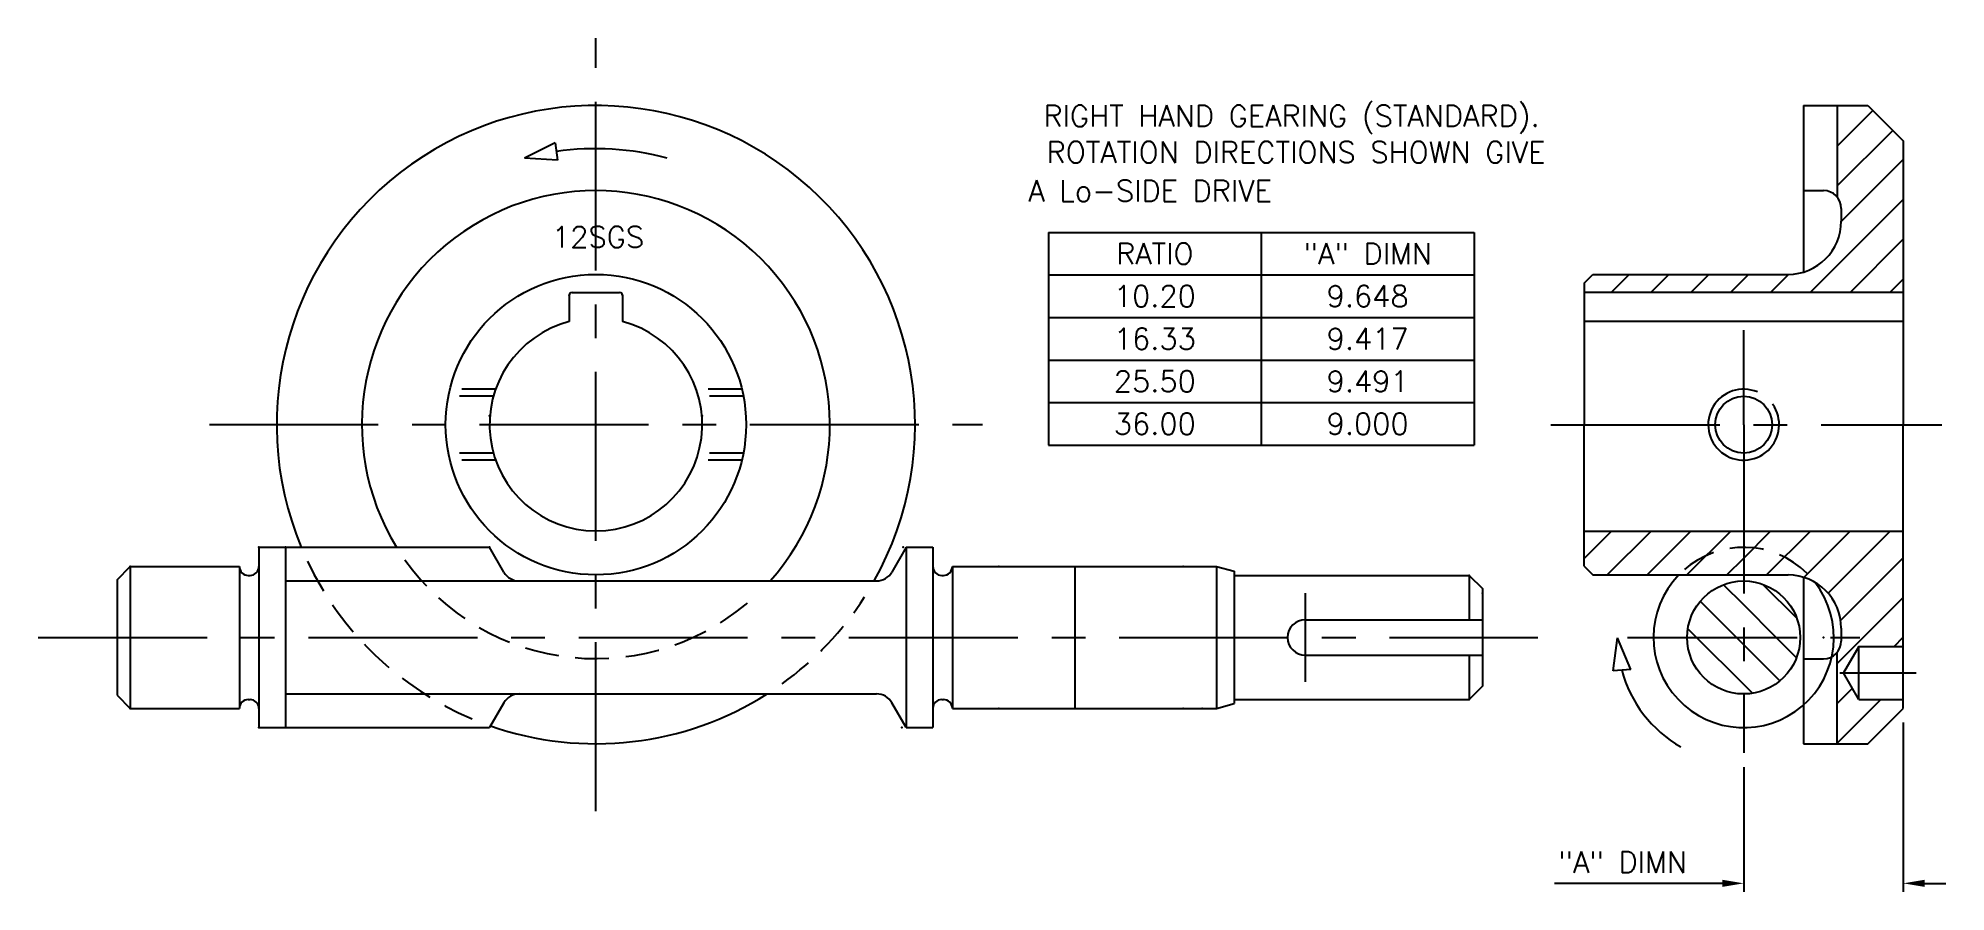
# Model space of a CAD drawing. Extents: x 133 to 240, y 111 to 159.
import ezdxf
from ezdxf.enums import TextEntityAlignment as Align

# ---------------------------------------------------------------- set-up
doc = ezdxf.new("R2010")
doc.units = 0
doc.header["$LTSCALE"] = 0.3
for name, pattern in [('CENTER', [50.8, 31.75, -6.35, 6.35, -6.35]), ('CENTRE', [50.8, 31.75, -6.35, 6.35, -6.35]), ('HIDDEN', [9.525, 6.35, -3.175])]:
    doc.linetypes.add(name, pattern=pattern)
doc.layers.get('0').update_dxf_attribs({"linetype": 'CONTINUOUS'})
doc.layers.get('DEFPOINTS').update_dxf_attribs({"linetype": 'CONTINUOUS'})
doc.layers.add('NOTES', color=3, linetype='CONTINUOUS')
doc.styles.get("Standard").update_dxf_attribs({"font": 'ROMANS.SHX'})
doc.dimstyles.get("Standard").update_dxf_attribs({"dimscale": 0.4, "dimtxt": 3, "dimasz": 3, "dimexe": 1.2, "dimexo": 2, "dimgap": 1.5, "dimtad": 1, "dimzin": 0, "dimcen": -3, "dimdle": 1.25, "dimclrd": 3, "dimclre": 3, "dimclrt": 3, "dimazin": 3, "dimtfac": 0.666667, "dimtofl": 0, "dimtmove": 0, "dimatfit": 3, "dimtvp": 0.333333})

# ---------------------------------------------------------------- blocks, each defined once
blk = doc.blocks.new('12SGS_FRONT')
at = {"color": 5, "linetype": 'CENTER'}
for p, q in [((0, -21.79358), (0, 21.79358)), ((-21.79358, 0), (21.79358, 0))]:
    blk.add_line(p, q, dxfattribs=at)
at = {"color": 7}
for p, q in [((-1.5, 7.293), (-1.5, 5.806377)), ((-1.34, 7.453), (1.34, 7.453)), ((1.5, 7.293), (1.5, 5.806377)), ((-19, -6.916), (-5.994733, -6.916)), ((-19, -6.916), (-19, -8)), ((-17.5, -6.916), (-17.5, -17.084)), ((-5.187598, -8.314), (-5.994733, -6.916)), ((17.5, -6.916), (16.692864, -8.314)), ((17.5, -6.916), (17.5, -17.084)), ((17.5, -6.916), (19, -6.916)), ((19, -6.916), (19, -17.084)), ((-27, -8.75), (-26.25, -8)), ((-26.25, -8), (-20.1, -8)), ((-26.25, -8), (-26.25, -16)), ((-20.1, -8), (-20.1, -16)), ((-19.6, -8.5), (-19.5, -8.5)), ((-19, -8), (-19, -17.084)), ((19.5, -8.5), (19.6, -8.5)), ((20.1, -8), (20.1, -16)), ((27, -8), (27, -16)), ((35, -8), (35, -12)), ((35, -8), (36, -8.267949)), ((36, -8.267949), (36, -15.732051)), ((36, -8.5), (49.25, -8.5)), ((49.25, -8.5), (50, -9.25)), ((49.25, -8.5), (49.25, -11)), ((-27, -8.75), (-27, -15.25)), ((-17.5, -8.813), (-4.366283, -8.813)), ((-4.321572, -8.814), (15.826839, -8.814)), ((50, -9.25), (50, -14.75)), ((40, -11), (50, -11)), ((35, -12), (35, -16)), ((40, -13), (50, -13)), ((49.25, -13), (49.25, -15.5)), ((50, -14.75), (49.25, -15.5)), ((-27, -15.25), (-26.25, -16)), ((-26.25, -16), (-20.1, -16)), ((-19.6, -15.5), (-19.5, -15.5)), ((-17.5, -15.187), (-4.31427, -15.187)), ((-5.187598, -15.686), (-5.994733, -17.084)), ((-4.321572, -15.186), (15.826839, -15.186)), ((17.5, -17.084), (16.692864, -15.686)), ((19.5, -15.5), (19.6, -15.5)), ((35, -16), (36, -15.732051)), ((36, -15.5), (49.25, -15.5)), ((-19, -17.084), (-5.994733, -17.084)), ((17.5, -17.084), (19, -17.084))]:
    blk.add_line(p, q, dxfattribs=at)
at = {"color": 3, "linetype": 'HIDDEN'}
for p, q in [((-5.78045, 1.597), (-8.31961, 1.597)), ((-5.654733, 1.997), (-8.232758, 1.997)), ((8.232758, 1.997), (5.654733, 1.997)), ((8.31961, 1.597), (5.78045, 1.597)), ((-5.778789, -1.603), (-8.318456, -1.603)), ((-5.65261, -2.003), (-8.2313, -2.003)), ((8.2313, -2.003), (5.65261, -2.003)), ((8.318456, -1.603), (5.778789, -1.603))]:
    blk.add_line(p, q, dxfattribs=at)
for p, q in [((20.1, -8), (35, -8)), ((20.1, -16), (35, -16))]:
    blk.add_line(p, q)
at = {"color": 5, "linetype": 'CENTRE'}
for p, q in [((40, -9.5), (40, -14.5)), ((-31.44729, -12), (53.121634, -12))]:
    blk.add_line(p, q, dxfattribs=at)
at = {"color": 7}
blk.add_circle((0, 0), 8.4715, dxfattribs=at)
for centre, radius, start, end in [((0, 0), 17.9955, 330.673278, 202.601426), ((0, 0), 13.196, 318.092523, 211.607555), ((-1.34, 7.293), 0.16, 90, 180), ((1.34, 7.293), 0.16, 0, 90), ((0, 0), 5.997, 104.484913, 75.515087), ((-19.6, -8), 0.5, 180, 270), ((-19.5, -8), 0.5, 270, 0), ((-4.321572, -7.817), 1, 210, 270), ((15.826839, -7.814), 1, 270, 330), ((19.5, -8), 0.5, 180, 270), ((19.6, -8), 0.5, 270, 0), ((40, -12), 1, 90, 270), ((-19.6, -16), 0.5, 90, 180), ((-19.5, -16), 0.5, 0, 90), ((0, 0), 17.9955, 250.729957, 302.448117), ((-4.321572, -16.186), 1, 90, 150), ((15.826839, -16.186), 1, 30, 90), ((19.5, -16), 0.5, 90, 180), ((19.6, -16), 0.5, 0, 90)]:
    blk.add_arc(centre, radius, start, end, dxfattribs=at)
at = {"color": 3, "linetype": 'HIDDEN'}
for radius, start, end in [(17.9955, 205.310191, 247.178736), (13.196, 215.292323, 313.006384), (17.9955, 305.692451, 327.336339)]:
    blk.add_arc((0, 0), radius, start, end, dxfattribs=at)
at = {"color": 7, "linetype": 'BYBLOCK'}
for p in [(-1.5, 7.293), (-1.5, 7.293), (1.5, 7.293), (1.5, 7.293), (-5.997, 0.5), (-5.997, 0.5), (-19, -6.916), (-19, -6.916), (-19, -6.916), (-17.5, -6.916), (-17.5, -6.916), (-5.994733, -6.919), (17.330185, -6.916), (-26.25, -8), (-26.25, -8), (22.718821, -8), (33.116309, -8), (33.116309, -8), (49.25, -8.5), (49.25, -8.5), (50, -9.5), (39.000392, -12.027997), (-26.25, -16), (-26.25, -16), (22.718821, -16), (33.116309, -16), (33.116309, -16), (34.185331, -16), (34.185331, -16), (49.25, -15.5), (49.25, -15.5), (-19, -17.084), (-19, -17.084), (17.252235, -17.084)]:
    blk.add_point(p, dxfattribs=at)
blk = doc.blocks.new('*X0')
at = {"color": 0}
for p, q in [((104.251855, 41.390062), (104.294972, 41.433179)), ((104.251855, 39.144998), (106.260945, 41.154089)), ((104.251855, 36.899934), (107.383477, 40.031557)), ((104.481755, 34.884771), (107.981855, 38.38487)), ((102.732728, 30.890679), (107.981855, 36.139806)), ((104.977792, 30.890679), (107.981855, 33.894742)), ((91.507408, 30.890679), (92.525908, 31.909179)), ((93.752472, 30.890679), (94.770972, 31.909179)), ((95.997536, 30.890679), (97.016036, 31.909179)), ((98.2426, 30.890679), (99.2611, 31.909179)), ((100.487664, 30.890679), (101.506263, 31.909278)), ((107.222856, 30.890679), (107.981855, 31.649678)), ((89.981855, 15.894742), (91.521792, 17.434679)), ((91.292356, 14.960179), (93.766856, 17.434679)), ((93.53742, 14.960179), (96.01192, 17.434679)), ((95.782484, 14.960179), (98.256984, 17.434679)), ((98.981855, 15.914486), (100.502048, 17.434679)), ((100.272612, 14.960179), (102.747112, 17.434679)), ((102.380058, 14.822561), (104.992176, 17.434679)), ((103.738964, 13.936403), (107.23724, 17.434679)), ((98.027548, 14.960179), (98.981855, 15.914486)), ((104.449205, 12.40158), (107.981855, 15.93423)), ((104.251855, 9.959166), (107.981855, 13.689166)), ((107.472432, 10.934679), (107.981855, 11.444101)), ((104.251855, 7.714101), (105.112381, 8.574627)), ((104.251855, 5.469037), (106.717496, 7.934679))]:
    blk.add_line(p, q, dxfattribs=at)
blk = doc.blocks.new('*X1')
at = {"color": 0}
for p, q in [((98.981855, 13.271347), (97.843015, 14.410186)), ((101.976746, 12.521519), (100.068695, 14.429571)), ((98.573458, 11.434679), (96.534088, 13.47405)), ((100.818522, 11.434679), (98.981855, 13.271347)), ((96.328394, 11.434679), (95.834387, 11.928686)), ((98.981855, 8.781219), (96.328394, 11.434679)), ((98.981855, 11.026283), (98.573458, 11.434679)), ((101.021225, 8.986912), (98.981855, 11.026283)), ((101.957362, 10.29584), (100.818522, 11.434679)), ((99.475862, 8.287211), (98.981855, 8.781219))]:
    blk.add_line(p, q, dxfattribs=at)
blk = doc.blocks.new('12SGS_SIDE')
at = {"color": 7}
for p, q in [((-5.627, 17.9985), (-5.627, 8.604331)), ((-5.627, 17.9985), (-2, 17.9985)), ((-3.73, 17.9985), (-3.73, 12.837044)), ((-2, 17.9985), (0, 15.9985)), ((0, 15.9985), (0, 5.809377)), ((-5.627, 13.199), (-4.5, 13.199)), ((-3.5, 12.199), (-3.5, 11.4745)), ((-18, 7.9745), (-17.5, 8.4745)), ((-18, 7.9745), (-18, 0)), ((-17.5, 8.4745), (-6.5, 8.4745)), ((0, 7.456), (-18, 7.456)), ((0, 5.809377), (-18, 5.809377)), ((0, 5.809377), (0, 0)), ((-18, -7.9745), (-18, 0)), ((0, -15.9985), (0, 0)), ((-18, -6), (0, -6)), ((-18, -7.9745), (-17.5, -8.4745)), ((-17.5, -8.4745), (-6.5, -8.4745)), ((-5.627, -8.604331), (-5.627, -17.9985)), ((-3.5, -11.4745), (-3.5, -12.199)), ((-3.73, -17.9985), (-3.73, -12.837044)), ((-2.5, -15.5), (-2.5, -12.5)), ((-5.627, -13.199), (-4.5, -13.199)), ((-2, -17.9985), (0, -15.9985)), ((-5.627, -17.9985), (-2, -17.9985))]:
    blk.add_line(p, q, dxfattribs=at)
at = {"color": 5, "linetype": 'CENTER'}
for p, q in [((-9, 0), (-9, 5.326555)), ((-19.876219, 0), (2.177796, 0)), ((-9, 0), (-9, -18.510143)), ((-15.541763, -12), (-2.458237, -12)), ((-15.510143, -12), (-2.489857, -12))]:
    blk.add_line(p, q, dxfattribs=at)
at = {"color": 7, "linetype": 'CONTINUOUS'}
for p, q in [((-2.5, -12.5), (-3.366025, -14)), ((-2.5, -12.5), (0, -12.5)), ((-2.5, -15.5), (-3.366025, -14)), ((-2.5, -15.5), (0, -15.5))]:
    blk.add_line(p, q, dxfattribs=at)
at = {"color": 5, "linetype": 'CENTRE'}
blk.add_line((-3.574948, -14), (0.717987, -14), dxfattribs=at)
at = {"color": 7, "linetype": 'BYBLOCK'}
blk.add_circle((-9, 0), 1.6, dxfattribs=at)
blk.add_circle((-9, -12), 3.186)
at = {"color": 7}
for centre, radius, start, end in [((-4.5, 12.199), 1, 0, 90), ((-6.5, 11.4745), 3, 270, 0), ((-9, -12), 5.084, 136.096166, 37.573767), ((-6.5, -11.4745), 3, 0, 90), ((-4.5, -12.199), 1, 270, 0)]:
    blk.add_arc(centre, radius, start, end, dxfattribs=at)
at = {"color": 7, "linetype": 'BYBLOCK'}
blk.add_arc((-9, 0), 2, 67.212984, 35.394, dxfattribs=at)
at = {"color": 3, "linetype": 'HIDDEN'}
blk.add_arc((-9, -12), 5.084, 45.17603, 132.046254, dxfattribs=at)
at = {"color": 1, "linetype": 'BYBLOCK'}
blk.add_point((-4.5, -12), dxfattribs=at)
at = {"color": 3}
for name in ['*X0', '*X1']:
    blk.add_blockref(name, (-107.981855, -23.434679), dxfattribs=at)
blk = doc.blocks.new('*D4')
at = {"color": 3, "linetype": 'BYBLOCK'}
for p, q in [((237.722778, 120.510757), (237.722778, 110.965588)), ((228.722778, 117.999114), (228.722778, 110.965588)), ((226.322778, 111.445588), (218.065635, 111.445588)), ((227.522778, 111.445588), (226.322778, 111.445588)), ((238.922778, 111.445588), (240.122778, 111.445588))]:
    blk.add_line(p, q, dxfattribs=at)
for points in [[(227.522778, 111.645588), (227.522778, 111.245588), (228.722778, 111.445588)], [(238.922778, 111.645588), (238.922778, 111.245588), (237.722778, 111.445588)]]:
    blk.add_solid(points, dxfattribs=at)
at = {"layer": 'DEFPOINTS', "color": 0, "linetype": 'BYBLOCK'}
for p in [(237.722778, 121.310757), (228.722778, 118.799114), (228.722778, 111.445588)]:
    blk.add_point(p, dxfattribs=at)
at = {"color": 3, "linetype": 'BYBLOCK'}
blk.add_text('"A" DIMN', height=1.2, dxfattribs=at).set_placement((221.894207, 112.645588), align=Align.MIDDLE_CENTER)
blk = doc.blocks.new('12SGS_NOTES')
at = {"layer": 'NOTES'}
for p, q in [((25.518225, 10.842081), (49.518225, 10.842081)), ((25.518225, 10.842081), (25.518225, -1.157919)), ((37.518225, 10.842081), (37.518225, -1.157919)), ((49.518225, 10.842081), (49.518225, -1.157919)), ((25.518225, 8.442081), (49.518225, 8.442081)), ((25.518225, 6.042081), (49.518225, 6.042081)), ((25.518225, 3.642081), (49.518225, 3.642081)), ((25.518225, 1.242081), (49.518225, 1.242081)), ((25.518225, -1.157919), (49.518225, -1.157919))]:
    blk.add_line(p, q, dxfattribs=at)
for s, p in [('RIGHT HAND GEARING (STANDARD).', (39.226928, 18.005338)), ('ROTATION DIRECTIONS SHOWN GIVE', (39.476165, 15.95722)), ('A Lo-SIDE DRIVE', (31.250893, 13.788995))]:
    blk.add_text(s, height=1.2, dxfattribs=at).set_placement(p, align=Align.TOP_CENTER)
for s, p in [('RATIO', (31.518225, 9.642081)), ('"A" DIMN', (43.518225, 9.642081)), ('10.20', (31.518225, 7.242081)), ('9.648', (43.518225, 7.242081)), ('16.33', (31.518225, 4.842081)), ('9.417', (43.518225, 4.842081)), ('25.50', (31.518225, 2.442081)), ('9.491', (43.518225, 2.442081)), ('36.00', (31.518225, 0.042081)), ('9.000', (43.518225, 0.042081))]:
    blk.add_text(s, height=1.2, dxfattribs=at).set_placement(p, align=Align.MIDDLE)
dim = blk.add_linear_dim(base=(64.720018, -25.866668), p1=(73.720018, -16.0015), p2=(64.720018, -18.513143), text='"A" DIMN', dimstyle='STANDARD')
dim.commit()
dim.dimension.update_dxf_attribs({"geometry": '*D4', "text_midpoint": (57.891447, -24.666668), "insert": (-164.00276, -137.312257)})

msp = doc.modelspace()

# ---------------------------------------------------------------- linework, layer by layer
at = {"color": 3}
for p, q in [((161.702933, 153.208315), (159.975419, 152.342497)), ((161.702933, 153.208315), (161.844168, 152.232118)), ((161.844168, 152.232118), (159.975419, 152.342497)), ((221.369533, 123.43051), (221.605325, 125.287607)), ((222.353018, 123.505782), (221.605325, 125.287607)), ((222.353018, 123.505782), (221.369533, 123.43051))]:
    msp.add_line(p, q, dxfattribs=at)
for centre, radius, start, end in [((164.00276, 137.312257), 15.56045, 75, 98.232377), ((228.722778, 125.309257), 7.117486, 195, 240.17428)]:
    msp.add_arc(centre, radius, start, end, dxfattribs=at)
at = {"color": 7, "linetype": 'BYBLOCK'}
msp.add_point((169.99976, 137.812257), dxfattribs=at)
msp.add_point((169.99976, 137.812257), dxfattribs=at)
at = {"layer": 'DEFPOINTS', "color": 0, "linetype": 'BYBLOCK'}
msp.add_point((237.722778, 121.310757), dxfattribs=at)

# ---------------------------------------------------------------- block references
for name, p in [('12SGS_FRONT', (164.00276, 137.312257)), ('12SGS_NOTES', (164.00276, 137.312257)), ('12SGS_SIDE', (237.722778, 137.309257))]:
    msp.add_blockref(name, p)

# ---------------------------------------------------------------- texts
at = {"color": 3}
msp.add_text('12SGS', height=1.2, dxfattribs=at).set_placement((164.123802, 147.893111), align=Align.MIDDLE)

doc.saveas('drawing.dxf')
